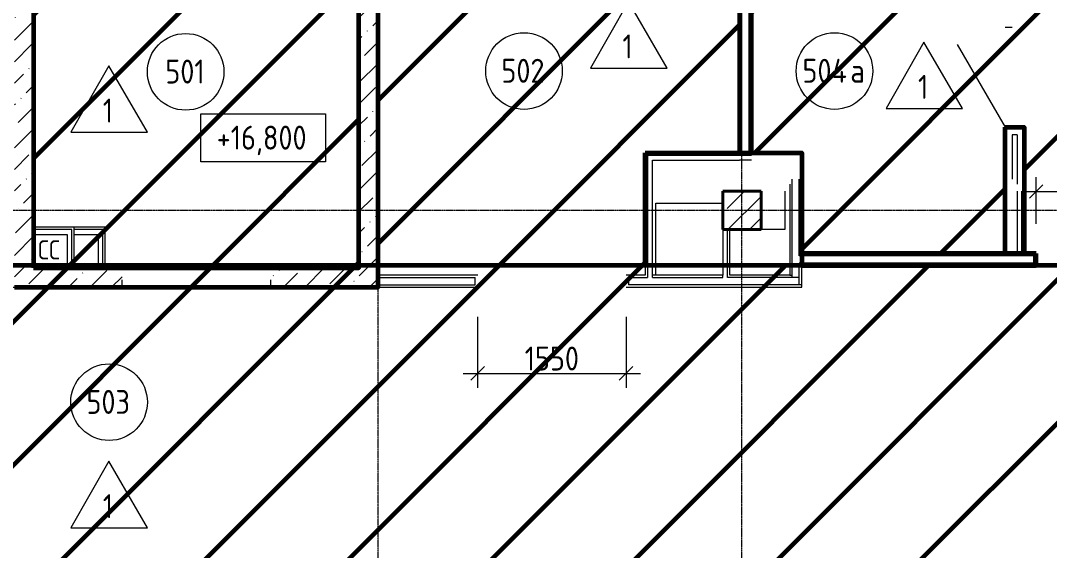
# Model space of a CAD drawing. Header units: millimetres. Extents: x -56773 to 323062, y -262288 to 76460.
# Drawn here: x 42074 to 52822, y -250456 to -244927 of the extents above; entities that cross this region are included whole.
import ezdxf

# ---------------------------------------------------------------- set-up
doc = ezdxf.new("R2010")
doc.units = ezdxf.units.MM
doc.linetypes.add('ADSK_Линия сетки', pattern=[25, 20, -2.5, 0, -2.5])
for name, color, linetype, lineweight in [('1.1) Шлифовка потолка', 5, 'Continuous', 60), ('3.1 Штукатурка внешн стен', 5, 'Continuous', 60), ('Аннотация', 7, 'Continuous', 20), ('Марки помещений', 7, 'Continuous', 20), ('Несущие колонны', 7, 'Continuous', 18), ('Оси', 7, 'Continuous', 9), ('Отметки', 7, 'Continuous', 9), ('Перекрытие', 7, 'Continuous', 18), ('Размеры', 7, 'Continuous', 9), ('Стены наружные', 7, 'Continuous', 18), ('Стены несущие', 7, 'Continuous', 30), ('Стены отделка', 7, 'Continuous', 30), ('Стены штриховка', 7, 'Continuous', 9)]:
    doc.layers.add(name, color=color, linetype=linetype, lineweight=lineweight)
doc.layers.add('Линии', color=7, linetype='Continuous', lineweight=9, true_color=0x00a600)
doc.styles.add('GOST Common_2', font='', dxfattribs={"width": 0.9, "height": 250})
doc.styles.add('GOST Common_3', font='', dxfattribs={"width": 0.9, "height": 200})
doc.styles.get('GOST Common_2').set_extended_font_data('GOST Common')
doc.styles.get('GOST Common_3').set_extended_font_data('GOST Common')
doc.dimstyles.new('ADSK_Основной_2_5_мм', dxfattribs={"dimscale": 304.8, "dimtxt": 251.428749, "dimasz": 0.463911, "dimexe": 0.492126, "dimexo": 0.984252, "dimgap": 0.098425, "dimtad": 1, "dimrnd": 0.01, "dimdsep": 46, "dimtxsty": 'GOST Common_2', "dimblk1": 'OBLIQUE', "dimblk2": 'OBLIQUE', "dimsah": 1, "dimcen": 0.09, "dimdle": 0.492126, "dimazin": 2, "dimtfac": 1, "dimtdec": 4, "dimtix": 1, "dimtmove": 0, "dimatfit": 3, "dimfxl": 1, "dimtvp": 1, "dimtolj": 1, "dimtzin": 0, "dimlwd": 20, "dimlwe": 20, "dimarcsym": 2})
pattern_1 = [(45, (9.36, -250313.7), (84.18955, 308.69595), [396.875, -79.375, 3.353, -76.022])]

# ---------------------------------------------------------------- blocks, each defined once
blk = doc.blocks.new('ADSK_КолоннаЖБ_Прямоугольная - 400x400 мм-1807143-Маркировочный 5-й')
at = {"layer": 'Несущие колонны', "lineweight": 40}
for p, q in [((-200, 200), (200, 200)), ((-200, -200), (-200, 200)), ((200, 200), (200, -200)), ((200, -200), (-200, -200))]:
    blk.add_line(p, q, dxfattribs=at)
blk = doc.blocks.new('ADSK_Марка_Помещение_ОдноЗначение - Номер-159740-Маркировочный 5-й')
at = {"layer": 'Марки помещений'}
blk.add_circle((0, 0), 4, dxfattribs=at)
blk = doc.blocks.new('Высотные отметки - Рамка-12095-Маркировочный 5-й')
at = {"layer": 'Аннотация', "lineweight": 20}
for p, q in [((-6.5, 0), (-6.5, 5)), ((-6.5, 5), (6.5, 5)), ((6.5, 5), (6.5, 0)), ((6.5, 0), (-6.5, 0))]:
    blk.add_line(p, q, dxfattribs=at)
blk = doc.blocks.new('_Oblique')
at = {"color": 0, "linetype": 'ByBlock', "lineweight": -2}
blk.add_line((-0.5, -0.5), (0.5, 0.5), dxfattribs=at)
blk = doc.blocks.new('*D6873')
at = {"layer": 'Defpoints', "color": 0, "transparency": 16777216}
for p in [(46849, -247719), (48399, -247719), (48399, -248609)]:
    blk.add_point(p, dxfattribs=at)
at = {"layer": 'Размеры', "color": 0, "lineweight": 20, "transparency": 16777216}
for p, q in [((46849, -248019), (46849, -248759)), ((48399, -248019), (48399, -248759)), ((46699, -248609), (48549, -248609))]:
    blk.add_line(p, q, dxfattribs=at)
at = {"layer": 'Размеры', "color": 0, "lineweight": 20, "transparency": 16777216, "xscale": 141.4, "yscale": 141.4, "zscale": 141.4, "rotation": 180}
blk.add_blockref('_Oblique', (46849, -248609), dxfattribs=at)
at = {"layer": 'Размеры', "color": 0, "lineweight": 20, "transparency": 16777216, "xscale": 141.4, "yscale": 141.4, "zscale": 141.4}
blk.add_blockref('_Oblique', (48399, -248609), dxfattribs=at)
at = {"layer": 'Размеры', "color": 0, "lineweight": 9, "transparency": 16777216, "insert": (47624, -248454), "char_height": 250, "width": 700.59, "attachment_point": 5, "style": 'GOST Common_2'}
blk.add_mtext('\\A1;1550', dxfattribs=at)
blk = doc.blocks.new('*D6877')
at = {"layer": 'Defpoints', "color": 0, "transparency": 16777216}
for p in [(53884, -246711), (52684, -247349), (53884, -247349)]:
    blk.add_point(p, dxfattribs=at)
at = {"layer": 'Размеры', "color": 0, "lineweight": 20, "transparency": 16777216}
for p, q in [((52684, -247049), (52684, -246561)), ((53884, -247049), (53884, -246561)), ((52534, -246711), (54034, -246711))]:
    blk.add_line(p, q, dxfattribs=at)
at = {"layer": 'Размеры', "color": 0, "lineweight": 20, "transparency": 16777216, "xscale": 141.4, "yscale": 141.4, "zscale": 141.4, "rotation": 180}
blk.add_blockref('_Oblique', (52684, -246711), dxfattribs=at)
at = {"layer": 'Размеры', "color": 0, "lineweight": 20, "transparency": 16777216, "xscale": 141.4, "yscale": 141.4, "zscale": 141.4}
blk.add_blockref('_Oblique', (53884, -246711), dxfattribs=at)
at = {"layer": 'Размеры', "color": 0, "lineweight": 9, "transparency": 16777216, "insert": (53284, -246556), "char_height": 250, "width": 700.59, "attachment_point": 5, "style": 'GOST Common_2'}
blk.add_mtext('\\A1;1200', dxfattribs=at)
blk = doc.blocks.new('ADSK_Марка_Помещение_ТипПола_ГОСТ21-501-2011 - Отделка пола-1456712-Маркировочный 5-й')
at = {"layer": 'Марки помещений'}
for p, q in [((0, 6.93), (-3.96, 0)), ((4.04, 0), (0, 6.93)), ((-3.96, 0), (4.04, 0))]:
    blk.add_line(p, q, dxfattribs=at)

msp = doc.modelspace()

# ---------------------------------------------------------------- hatches: boundary and pattern name
at = {"layer": '1.1) Шлифовка потолка', "transparency": 33554687}
h = msp.add_hatch(dxfattribs=at)
h.set_pattern_fill('ANSI31', color=5, scale=333)
h.paths.add_polyline_path([(42209.3615, -247508.7359), (45609.3615, -247508.7359), (45609.3615, -239308.7359), (42209.3615, -239308.7359)])
h = msp.add_hatch(dxfattribs=at)
h.set_pattern_fill('ANSI31', color=5, scale=333)
h.paths.add_polyline_path([(55409.3615, -240958.7359), (54859.3615, -240958.7359), (54859.3615, -241029.7359), (53159.3615, -241029.7359), (53159.3615, -240958.7359), (52559.3615, -240958.7359), (52534.3615, -240958.7359), (52534.3615, -242123.7359), (52459.3615, -242123.7359), (52459.3615, -240958.7359), (52434.3615, -240958.7359), (52059.3615, -240958.7359), (52059.3615, -241029.7359), (50359.3615, -241029.7359), (50359.3615, -240958.7359), (49709.3615, -240958.7359), (49709.3615, -244333.7359), (49709.3615, -246308.7359), (50234.3615, -246308.7359), (50234.3615, -247358.7359), (52359.3615, -247358.7359), (52359.3615, -246041.2359), (52559.3615, -246041.2359), (52559.3615, -247358.7359), (52684.3615, -247358.7359), (52684.3615, -247483.7359), (53884.3615, -247483.7359), (53884.3615, -247358.7359), (54009.3615, -247358.7359), (54009.3615, -246633.7359), (55409.3615, -246633.7359)])
h.paths.add_polyline_path([(52434.3615, -243148.7359), (52559.3615, -243148.7359), (52559.3615, -244333.7359), (52434.3615, -244333.7359)], flags=16)
h.paths.add_polyline_path([(52459.3615, -243173.7359), (52534.3615, -243173.7359), (52534.3615, -244308.7359), (52459.3615, -244308.7359)], flags=0)
h = msp.add_hatch(dxfattribs=at)
h.set_pattern_fill('ANSI31', color=5, scale=333)
h.paths.add_polyline_path([(49584.3615, -243808.7359), (49059.3615, -243808.7359), (49059.3615, -243608.7359), (48059.3615, -243608.7359), (48059.3615, -243808.7359), (47159.3615, -243808.7359), (47159.3615, -243608.7359), (46159.3615, -243608.7359), (46159.3615, -243808.7359), (45809.3615, -243808.7359), (45809.3615, -247483.7359), (48599.3615, -247483.7359), (48599.3615, -246308.7359), (49584.3615, -246308.7359)])
h.paths.add_polyline_path([(46253.8833, -244659.6173), (46253.8833, -244159.6173), (47553.8833, -244159.6173), (47553.8833, -244659.6173)], flags=16)
h.paths.add_polyline_path([(46316.8438, -244222.4967), (47095.4153, -244222.4967), (47095.4153, -243847.4967), (46316.8438, -243847.4967)], flags=24)
h.paths.add_polyline_path([(48216.8438, -244222.4967), (48995.4153, -244222.4967), (48995.4153, -243847.4967), (48216.8438, -243847.4967)], flags=24)
h.paths.add_polyline_path([(46356.1371, -244643.0293), (47831.1371, -244643.0293), (47831.1371, -244220.4103), (46356.1371, -244220.4103)], flags=24)
h = msp.add_hatch(dxfattribs=at)
h.set_pattern_fill('ANSI31', color=5, scale=333)
h.paths.add_polyline_path([(8929.3615, -250733.7359), (61559.3615, -250733.7359), (61559.3615, -247483.7359), (8929.3615, -247483.7359)])
at = {"layer": 'Несущие колонны', "lineweight": 9}
h = msp.add_hatch(dxfattribs=at)
h.set_pattern_fill('FP_1', color=256, style=0, pattern_type=2)
h.set_pattern_definition([(45, (9.36, -250313.7), (-224.5064, 224.5064), []), (45, (233.87, -250313.7), (-224.5064, 224.5064), [396.875, -79.375, 3.353, -76.022])])
h.paths.add_polyline_path([(49409.3615, -247108.7359), (49809.3615, -247108.7359), (49809.3615, -246708.7359), (49409.3615, -246708.7359)])
at = {"layer": 'Стены наружные', "lineweight": 9}
h = msp.add_hatch(dxfattribs=at)
h.set_pattern_fill('FP_2', color=256, style=0, pattern_type=2)
h.set_pattern_definition(pattern_1)
h.paths.add_polyline_path([(42009.3615, -247708.7359), (42209.3615, -247708.7359), (42209.3615, -244562.7272), (42189.3615, -244562.7272), (42189.3615, -243381.782), (42209.3615, -243377.1189), (42209.3615, -239108.7359), (42009.3615, -239108.7359), (42009.3615, -247683.7359)])
h = msp.add_hatch(dxfattribs=at)
h.set_pattern_fill('FP_2', color=256, style=0, pattern_type=2)
h.set_pattern_definition(pattern_1)
h.paths.add_polyline_path([(45609.3615, -247708.7359), (45809.3615, -247708.7359), (45809.3615, -239108.7359), (45609.3615, -239108.7359), (45609.3615, -247508.7359)])
h = msp.add_hatch(dxfattribs=at)
h.set_pattern_fill('FP_2', color=256, style=0, pattern_type=2)
h.set_pattern_definition(pattern_1)
h.paths.add_polyline_path([(42209.3615, -247708.7359), (43134.3615, -247708.7359), (43134.3615, -247508.7359), (42209.3615, -247508.7359)])
h.paths.add_polyline_path([(45577.63, -247708.7359), (45609.3615, -247708.7359), (45609.3615, -247508.7359), (44684.3615, -247508.7359), (44684.3615, -247708.7359)])

# ---------------------------------------------------------------- linework, layer by layer
at = {"layer": '1.1) Шлифовка потолка'}
for points in [[(42209.3615, -247508.7359), (45609.3615, -247508.7359), (45609.3615, -239308.7359), (42209.3615, -239308.7359)], [(49709.3615, -243808.7359), (49584.3615, -243808.7359), (49584.3615, -246308.7359), (49709.3615, -246308.7359)], [(52359.3615, -246041.2359), (52559.3615, -246041.2359), (52559.3615, -247358.7359), (52359.3615, -247358.7359)], [(48599.3615, -246308.7359), (50234.3615, -246308.7359), (50234.3615, -247483.7359), (48599.3615, -247483.7359)], [(52684.3615, -247358.7359), (50234.3615, -247358.7359), (50234.3615, -247483.7359), (52684.3615, -247483.7359)], [(8929.3615, -250733.7359), (61559.3615, -250733.7359), (61559.3615, -247483.7359), (8929.3615, -247483.7359)]]:
    msp.add_lwpolyline(points, close=True, dxfattribs=at)
at = {"layer": '3.1 Штукатурка внешн стен'}
msp.add_lwpolyline([(42009.3615, -247708.7359), (45809.3615, -247708.7359), (45809.3615, -243808.7359), (49584.3615, -243808.7359)], dxfattribs=at)
at = {"layer": 'Линии', "color": 7, "lineweight": 18}
msp.add_line((51859.3615, -245175.2105), (52359.3615, -246041.2359), dxfattribs=at)
at = {"layer": 'Несущие колонны', "lineweight": 9}
for p, q in [((49809.3615, -246708.7359), (49409.3615, -246708.7359)), ((49409.3615, -246708.7359), (49409.3615, -247108.7359)), ((49809.3615, -247108.7359), (49809.3615, -246708.7359)), ((49409.3615, -247108.7359), (49809.3615, -247108.7359))]:
    msp.add_line(p, q, dxfattribs=at)
at = {"layer": 'Оси', "color": 253, "linetype": 'ADSK_Линия сетки', "lineweight": 5, "true_color": 0xaaaaaa}
for p, q in [((45809.3615, -261287.5872), (45809.3615, -240286.2598)), ((49609.3615, -261287.5872), (49609.3615, -240286.2598)), ((62528.5982, -246908.7359), (-25230.7352, -246908.7359))]:
    msp.add_line(p, q, dxfattribs=at)
at = {"layer": 'Перекрытие'}
for p, q in [((50059.3615, -246708.7359), (50059.3615, -247108.7359)), ((48709.3615, -246833.7359), (49409.3615, -246833.7359)), ((48709.3615, -247583.7359), (48709.3615, -246833.7359)), ((50059.3615, -247108.7359), (49809.3615, -247108.7359))]:
    msp.add_line(p, q, dxfattribs=at)
at = {"layer": 'Стены несущие', "lineweight": 9}
for p, q in [((45609.3615, -239308.7359), (45609.3615, -247508.7359)), ((45809.3615, -247583.7359), (45809.3615, -243808.7359)), ((49584.3615, -243808.7359), (49584.3615, -246308.7359)), ((42209.3615, -244562.7272), (42209.3615, -247083.7359)), ((48674.3615, -247583.7359), (48674.3615, -246383.7359)), ((48674.3615, -246383.7359), (49584.3615, -246383.7359)), ((50109.3615, -246708.7359), (50109.3615, -247583.7359)), ((50234.3615, -247358.7359), (50234.3615, -246708.7359)), ((52484.3615, -246708.7359), (52484.3615, -247358.7359)), ((42209.3615, -247158.7359), (42209.3615, -247508.7359)), ((42209.3615, -247158.7359), (42559.3615, -247158.7359)), ((42559.3615, -247158.7359), (42559.3615, -247508.7359)), ((42634.3615, -247158.7359), (42884.3615, -247158.7359)), ((42884.3615, -247158.7359), (42884.3615, -247508.7359)), ((49409.3615, -247108.7359), (49409.3615, -247583.7359)), ((49459.3615, -247108.7359), (49409.3615, -247108.7359)), ((52484.3615, -247358.7359), (50234.3615, -247358.7359)), ((52684.3615, -247358.7359), (52559.3615, -247358.7359)), ((42559.3615, -247508.7359), (42209.3615, -247508.7359)), ((42884.3615, -247508.7359), (42634.3615, -247508.7359)), ((43134.3615, -247508.7359), (42959.3615, -247508.7359)), ((45609.3615, -247508.7359), (44684.3615, -247508.7359)), ((50234.3615, -247708.7359), (50234.3615, -247483.7359)), ((50234.3615, -247483.7359), (52684.3615, -247483.7359)), ((46849.3615, -247583.7359), (45809.3615, -247583.7359)), ((48599.3615, -247583.7359), (48399.3615, -247583.7359)), ((49409.3615, -247583.7359), (48674.3615, -247583.7359)), ((50109.3615, -247583.7359), (49484.3615, -247583.7359)), ((41109.3615, -247708.7359), (43134.3615, -247708.7359)), ((43134.3615, -247708.7359), (43134.3615, -247633.7359)), ((44684.3615, -247633.7359), (44684.3615, -247708.7359)), ((44684.3615, -247708.7359), (46849.3615, -247708.7359)), ((48399.3615, -247708.7359), (50234.3615, -247708.7359))]:
    msp.add_line(p, q, dxfattribs=at)
at = {"layer": 'Стены отделка', "lineweight": 9}
for p, q in [((52359.3615, -244996.2359), (52434.3615, -244996.2359)), ((52434.3615, -246046.2359), (52359.3615, -246046.2359)), ((52359.3615, -246046.2359), (52359.3615, -246508.7359)), ((52559.3615, -247358.7359), (52559.3615, -246046.2359)), ((48599.3615, -246308.7359), (48599.3615, -247583.7359)), ((49584.3615, -246308.7359), (48599.3615, -246308.7359)), ((42959.3615, -247083.7359), (42209.3615, -247083.7359)), ((42634.3615, -247508.7359), (42634.3615, -247083.7359)), ((42959.3615, -247508.7359), (42959.3615, -247083.7359)), ((49484.3615, -247108.7359), (49459.3615, -247108.7359)), ((49484.3615, -247583.7359), (49484.3615, -247108.7359))]:
    msp.add_line(p, q, dxfattribs=at)
at = {"layer": 'Стены штриховка', "lineweight": 9}
for p, q in [((49684.3615, -246308.7359), (49684.3615, -240958.7359)), ((49609.3615, -246308.7359), (49609.3615, -243808.7359)), ((52434.3615, -246121.2359), (52434.3615, -246583.7359)), ((52484.3615, -246121.2359), (52434.3615, -246121.2359)), ((52484.3615, -246121.2359), (52484.3615, -246633.7359)), ((49584.3615, -246308.7359), (49709.3615, -246308.7359)), ((49659.3615, -246308.7359), (49659.3615, -246333.7359)), ((48624.3615, -246333.7359), (48624.3615, -247608.7359)), ((49709.3615, -246333.7359), (48624.3615, -246333.7359)), ((49709.3615, -246383.7359), (49584.3615, -246383.7359)), ((50109.3615, -246633.7359), (50109.3615, -246708.7359)), ((50134.3615, -247608.7359), (50134.3615, -246583.7359)), ((50209.3615, -247383.7359), (50209.3615, -246583.7359)), ((50234.3615, -246633.7359), (50234.3615, -246708.7359)), ((52534.3615, -247383.7359), (52534.3615, -246708.7359)), ((42209.3615, -247083.7359), (42209.3615, -247158.7359)), ((42609.3615, -247108.7359), (42209.3615, -247108.7359)), ((42609.3615, -247508.7359), (42609.3615, -247108.7359)), ((42934.3615, -247108.7359), (42634.3615, -247108.7359)), ((42934.3615, -247508.7359), (42934.3615, -247108.7359)), ((49459.3615, -247608.7359), (49459.3615, -247108.7359)), ((52659.3615, -247383.7359), (50209.3615, -247383.7359)), ((52484.3615, -247358.7359), (52484.3615, -247383.7359)), ((52534.3615, -247358.7359), (52559.3615, -247358.7359)), ((52659.3615, -247458.7359), (52659.3615, -247383.7359)), ((42559.3615, -247508.7359), (42634.3615, -247508.7359)), ((42884.3615, -247508.7359), (42959.3615, -247508.7359)), ((52659.3615, -247458.7359), (50209.3615, -247458.7359)), ((50209.3615, -247683.7359), (50209.3615, -247458.7359)), ((45809.3615, -247583.7359), (45809.3615, -247708.7359)), ((45809.3615, -247608.7359), (46824.3615, -247608.7359)), ((46824.3615, -247683.7359), (46824.3615, -247608.7359)), ((48424.3615, -247608.7359), (48424.3615, -247683.7359)), ((48424.3615, -247608.7359), (48624.3615, -247608.7359)), ((48674.3615, -247608.7359), (48674.3615, -247583.7359)), ((48674.3615, -247608.7359), (49409.3615, -247608.7359)), ((49409.3615, -247608.7359), (49409.3615, -247583.7359)), ((50209.3615, -247608.7359), (49459.3615, -247608.7359)), ((50109.3615, -247583.7359), (50134.3615, -247583.7359)), ((45809.3615, -247683.7359), (46824.3615, -247683.7359)), ((50234.3615, -247683.7359), (48424.3615, -247683.7359))]:
    msp.add_line(p, q, dxfattribs=at)

# ---------------------------------------------------------------- block references
at = {"layer": 'Марки помещений', "xscale": 99.99999999999993, "yscale": 99.99999999999993, "zscale": 99.99999999999993}
for name, p in [('ADSK_Марка_Помещение_ТипПола_ГОСТ21-501-2011 - Отделка пола-1456712-Маркировочный 5-й', (48423.3378, -245422.2283)), ('ADSK_Марка_Помещение_ОдноЗначение - Номер-159740-Маркировочный 5-й', (43798.8734, -245461.8899)), ('ADSK_Марка_Помещение_ОдноЗначение - Номер-159740-Маркировочный 5-й', (47333.4445, -245453.8539)), ('ADSK_Марка_Помещение_ОдноЗначение - Номер-159740-Маркировочный 5-й', (50576.2793, -245453.8539)), ('ADSK_Марка_Помещение_ТипПола_ГОСТ21-501-2011 - Отделка пола-1456712-Маркировочный 5-й', (51510.8626, -245844.2353)), ('ADSK_Марка_Помещение_ТипПола_ГОСТ21-501-2011 - Отделка пола-1456712-Маркировочный 5-й', (42995.3681, -246092.0153)), ('ADSK_Марка_Помещение_ОдноЗначение - Номер-159740-Маркировочный 5-й', (42998.8734, -248909.5499)), ('ADSK_Марка_Помещение_ТипПола_ГОСТ21-501-2011 - Отделка пола-1456712-Маркировочный 5-й', (42995.3681, -250219.629))]:
    msp.add_blockref(name, p, dxfattribs=at)
at = {"layer": 'Несущие колонны', "lineweight": 40, "rotation": 89.9999999999999}
msp.add_blockref('ADSK_КолоннаЖБ_Прямоугольная - 400x400 мм-1807143-Маркировочный 5-й', (49609.3615, -246908.7359), dxfattribs=at)
at = {"layer": 'Отметки', "lineweight": 20, "xscale": 99.99999999999993, "yscale": 99.99999999999993, "zscale": 99.99999999999993}
msp.add_blockref('Высотные отметки - Рамка-12095-Маркировочный 5-й', (44608.8752, -246400.6254), dxfattribs=at)

# ---------------------------------------------------------------- texts
at = {"layer": 'Аннотация', "lineweight": 9, "insert": (42256.362, -247220.0204), "char_height": 200, "width": 317.46825, "attachment_point": 1, "style": 'GOST Common_3'}
msp.add_mtext('СС', dxfattribs=at)
at = {"layer": 'Марки помещений', "lineweight": 9, "char_height": 250, "attachment_point": 1, "style": 'GOST Common_2'}
for s, insert, width in [('\\fGOST Common|b0|i0|c204|p34|;\\W.9;1', (48361.4055, -245072.2191), 137.088562), ('501', (43586.4662, -245334.1649), 526.708687), ('502', (47097.1873, -245326.1288), 584.430187), ('504', (50241.9221, -245326.1288), 606.07575), ('\\fGOST Common|b0|i0|c204|p34|;\\W.9;а', (50741.9846, -245326.1288), 216.455625), ('\\fGOST Common|b0|i0|c204|p34|;\\W.9;1', (51448.9303, -245494.226), 137.088562), ('\\fGOST Common|b0|i0|c204|p34|;\\W.9;1', (42933.4357, -245742.0061), 137.088562), ('503', (42762.6162, -248781.8249), 584.430187), ('\\fGOST Common|b0|i0|c204|p34|;\\W.9;1', (42933.4357, -249869.6198), 137.088562)]:
    msp.add_mtext(s, dxfattribs=dict(at, insert=insert, width=width))
at = {"layer": 'Отметки', "lineweight": 20, "insert": (44123.6289, -246023.9183), "char_height": 250, "width": 1164.590943, "attachment_point": 1, "line_spacing_factor": 1.022761, "style": 'GOST Common_2'}
msp.add_mtext('+16,800', dxfattribs=at)

# ---------------------------------------------------------------- dimensions: what is measured, and where the dimension line sits
at = {"layer": 'Размеры', "lineweight": 9}
for base, p1, p2, override, picture, middle in [((53884.3615, -246710.641), (52684.3615, -247348.7359), (53884.3615, -247348.7359), {"dimpost": '<>', "dimfxl": 1200}, '*D6877', (53284.3615, -246555.641)), ((48399.3615, -248609.2225), (46849.3615, -247718.7359), (48399.3615, -247718.7359), {"dimpost": '<>', "dimfxl": 1550}, '*D6873', (47624.3615, -248454.2225))]:
    dim = msp.add_linear_dim(base=base, p1=p1, p2=p2, dimstyle='ADSK_Основной_2_5_мм', override=override, dxfattribs=at)
    dim.commit()
    dim.dimension.update_dxf_attribs({"geometry": picture, "text_midpoint": middle})

doc.saveas('drawing.dxf')
